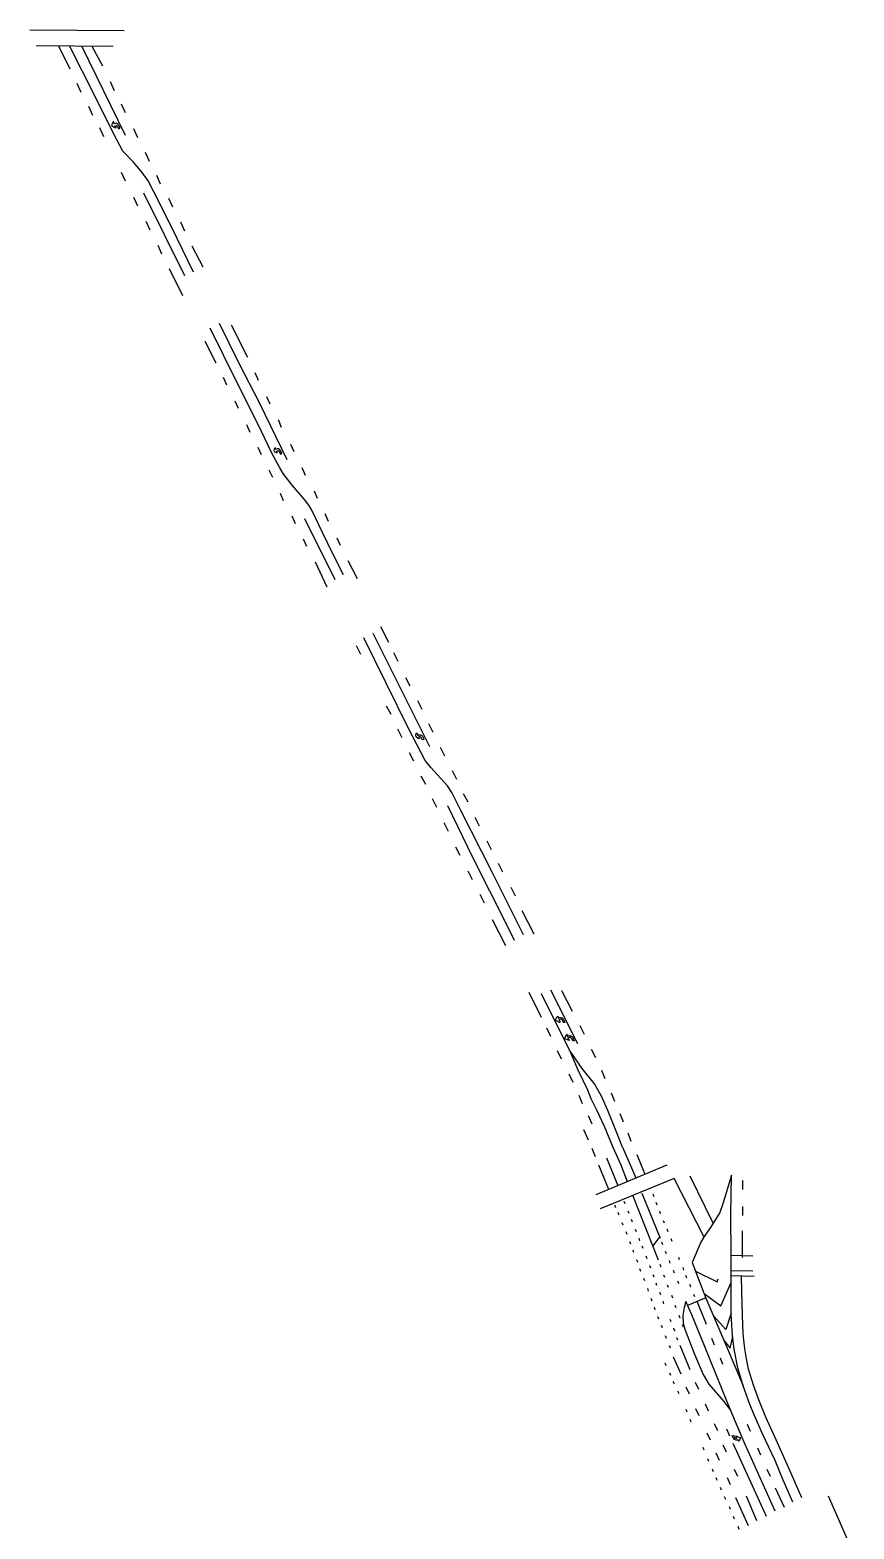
# Model space of a CAD drawing. Extents: x 6448775 to 6456929, y 1869110 to 1876805.
# Drawn here: x 6451612 to 6452424, y 1874486 to 1875964 of the extents above; entities that cross this region are included whole.
import ezdxf

# ---------------------------------------------------------------- set-up
doc = ezdxf.new("R2010")
doc.units = 0
doc.header["$LTSCALE"] = 100
doc.header["$MEASUREMENT"] = 0
doc.layers.add('UrbanGeometry', color=1, linetype='Continuous', lineweight=25)

msp = doc.modelspace()

# ---------------------------------------------------------------- linework, layer by layer
at = {"layer": 'UrbanGeometry'}
for points in [[(6451704.5, 1875963.1), (6451611.5, 1875964)], [(6451617.6, 1875948.7), (6451693.7, 1875948)], [(6451639.8, 1875948.5), (6451650.7, 1875925.8)], [(6451772.9, 1875725.3), (6451751.6, 1875769.2), (6451733.8, 1875804.6), (6451728.1, 1875815.5), (6451722.3, 1875823.7), (6451713.6, 1875833.7), (6451703.2, 1875844.6), (6451694.6, 1875860.8), (6451675.9, 1875898.4), (6451650.6, 1875948.4)], [(6451662.3, 1875948.3), (6451705.3, 1875860.4)], [(6451672.5, 1875948.2), (6451683.1, 1875928.6)], [(6451657.7, 1875911.5), (6451661.6, 1875902.8)], [(6451690.5, 1875913.2), (6451694.5, 1875904.5)], [(6451669.2, 1875888.9), (6451673.2, 1875880.2)], [(6451701.6, 1875891.3), (6451705.5, 1875882.6)], [(6451680.1, 1875867.8), (6451684, 1875859.1)], [(6451713.6, 1875866.9), (6451717.5, 1875858.2)], [(6451725.3, 1875843.5), (6451729.2, 1875834.8)], [(6451701.4, 1875823.9), (6451705.3, 1875815.2)], [(6451736.2, 1875821.1), (6451740.1, 1875812.4)], [(6451713.8, 1875799.4), (6451717.7, 1875790.7)], [(6451764.2, 1875721.8), (6451723.8, 1875803.1)], [(6451748.1, 1875798.3), (6451752.1, 1875789.6)], [(6451725.8, 1875775.7), (6451729.7, 1875767)], [(6451759.9, 1875774.8), (6451763.8, 1875766.1)], [(6451737.5, 1875752), (6451741.4, 1875743.3)], [(6451771.2, 1875751.4), (6451782.1, 1875730.7)], [(6451748.8, 1875729.1), (6451761.9, 1875702.3)], [(6451920.7, 1875427), (6451910, 1875448.5), (6451900.2, 1875468.7), (6451889.4, 1875490.9), (6451886.5, 1875495.6), (6451882.4, 1875501.1), (6451870, 1875515.4), (6451861.3, 1875526.9), (6451858, 1875532.5), (6451850.2, 1875546.9), (6451836.7, 1875575.1), (6451815.2, 1875617.5), (6451789.3, 1875670.1)], [(6451798, 1875675.1), (6451817.3, 1875636.3), (6451837.8, 1875596.1), (6451864.8, 1875540.8)], [(6451809.9, 1875673.4), (6451826, 1875641.5)], [(6451784.1, 1875657.4), (6451794.7, 1875636.1)], [(6451805.6, 1875614), (6451802.4, 1875621.4)], [(6451836.9, 1875618.6), (6451833.7, 1875626)], [(6451817.1, 1875590.8), (6451813.9, 1875598.2)], [(6451848.4, 1875595.1), (6451845.2, 1875602.5)], [(6451859.7, 1875572.3), (6451856.5, 1875579.7)], [(6451828.7, 1875567.3), (6451825.4, 1875574.7)], [(6451840, 1875545.2), (6451836.7, 1875552.5)], [(6451872.1, 1875548.2), (6451868.9, 1875555.6)], [(6451883.3, 1875525), (6451880, 1875532.4)], [(6451850.9, 1875522.8), (6451847.6, 1875530.2)], [(6451861.7, 1875499.8), (6451858.5, 1875507.2)], [(6451895.2, 1875502.2), (6451892, 1875509.6)], [(6451873.3, 1875477.4), (6451870, 1875484.8)], [(6451882.4, 1875482.4), (6451912.2, 1875422.4)], [(6451905.9, 1875479.6), (6451902.6, 1875487)], [(6451884.6, 1875454.8), (6451881.3, 1875462.2)], [(6451917.8, 1875455.9), (6451914.6, 1875463.3)], [(6451904.6, 1875414.9), (6451893, 1875439.4)], [(6451934.6, 1875422.9), (6451925.2, 1875440.7)], [(6451949.6, 1875369.4), (6452005.5, 1875257.8)], [(6451957.4, 1875376.2), (6451965.1, 1875360.7)], [(6451937.9, 1875348.5), (6451933.6, 1875356.9)], [(6452098.2, 1875072.1), (6452067.3, 1875133.9), (6452036.6, 1875194.7), (6452027.7, 1875212.3), (6452023.4, 1875219), (6452006.9, 1875237.2), (6452001.4, 1875243.9), (6451984.8, 1875275.7), (6451940.7, 1875365)], [(6451974.6, 1875341.5), (6451970.3, 1875350)], [(6451986.6, 1875317.2), (6451982.3, 1875325.6)], [(6451967.7, 1875289.2), (6451963.3, 1875297.6)], [(6451998.3, 1875294.4), (6451994, 1875302.8)], [(6451978.6, 1875266.4), (6451974.3, 1875274.9)], [(6452009.2, 1875271.6), (6452004.9, 1875280.1)], [(6451990.1, 1875243.2), (6451985.8, 1875251.7)], [(6452020.8, 1875248.4), (6452016.4, 1875256.9)], [(6452001.9, 1875220.2), (6451997.5, 1875228.6)], [(6452032.5, 1875225.4), (6452028.1, 1875233.9)], [(6452043.6, 1875202.8), (6452039.2, 1875211.3)], [(6452012.9, 1875197.6), (6452008.6, 1875206.1)], [(6452023.2, 1875199.8), (6452048.1, 1875148.8), (6452081.4, 1875082.5), (6452089.1, 1875066.9)], [(6452024.2, 1875174.1), (6452019.9, 1875182.6)], [(6452054.9, 1875179.3), (6452050.5, 1875187.8)], [(6452066.8, 1875156.1), (6452062.5, 1875164.6)], [(6452035.8, 1875150.2), (6452031.4, 1875158.7)], [(6452048.1, 1875126.4), (6452043.8, 1875134.8)], [(6452077.9, 1875134), (6452073.6, 1875142.4)], [(6452090.3, 1875110.3), (6452086, 1875118.8)], [(6452059.9, 1875103.3), (6452055.5, 1875111.8)], [(6452108.8, 1875072.9), (6452097, 1875095.9)], [(6452080.7, 1875061.4), (6452067.8, 1875087)], [(6452103.5, 1875015.5), (6452115.8, 1874991)], [(6452124.9, 1875017.9), (6452151.5, 1874965.1)], [(6452135.9, 1875017.4), (6452146.4, 1874996.8)], [(6452196, 1874862.8), (6452189.7, 1874878.7), (6452181.3, 1874898.9), (6452175.2, 1874913), (6452168.2, 1874925.3), (6452156, 1874940.4), (6452143.5, 1874958.6), (6452116, 1875013.9)], [(6452120.9, 1874980.5), (6452124.9, 1874972.2)], [(6452153.9, 1874982.7), (6452158, 1874974.4)], [(6452131.5, 1874958), (6452135.5, 1874949.8)], [(6452143.5, 1874958.6), (6452152, 1874939.1), (6452161.3, 1874919.5), (6452164.6, 1874911)], [(6452165.1, 1874959.4), (6452169.2, 1874951.1)], [(6452142.9, 1874935.2), (6452147, 1874926.9)], [(6452175.2, 1874938.8), (6452178.5, 1874930.7)], [(6452152.9, 1874914), (6452156.1, 1874905.9)], [(6452184.8, 1874916.4), (6452188, 1874908.3)], [(6452164.6, 1874911), (6452170.3, 1874899.8), (6452177.9, 1874883.5), (6452186.3, 1874862.8), (6452194.1, 1874845.4), (6452200.5, 1874829.1)], [(6452162.2, 1874894.1), (6452165.5, 1874886)], [(6452193.3, 1874896.1), (6452196.6, 1874888)], [(6452157.5, 1874880.4), (6452162, 1874870.2)], [(6452201, 1874877), (6452204.2, 1874868.9)], [(6452165.5, 1874861.9), (6452168.8, 1874853.8)], [(6452180.1, 1874852.3), (6452191.2, 1874825.2)], [(6452196, 1874862.8), (6452208.9, 1874832.6)], [(6452210, 1874855.8), (6452217.9, 1874836.4)], [(6452169.8, 1874816.2), (6452239.8, 1874845.5)], [(6452172.3, 1874845.6), (6452182.2, 1874821.4)], [(6452276, 1874774.7), (6452247, 1874832.1), (6452173.9, 1874802)], [(6452262.4, 1874834.5), (6452284.9, 1874788.3)], [(6452363.9, 1874513), (6452359.3, 1874523.5), (6452354.2, 1874534.6), (6452346.3, 1874553.9), (6452334.1, 1874580.3), (6452326.7, 1874596.7), (6452321.6, 1874609.2), (6452314.8, 1874627.6), (6452309.7, 1874645.5), (6452306, 1874663.9), (6452304.5, 1874677.2), (6452303.1, 1874698.2), (6452303.1, 1874726.6), (6452303.1, 1874756.4), (6452302.8, 1874796.6), (6452303.4, 1874835.2), (6452298.3, 1874817.9), (6452294.9, 1874807.1), (6452291.8, 1874798.6), (6452282.7, 1874783.6), (6452276.4, 1874774.8), (6452273, 1874769.1), (6452264.5, 1874749.3), (6452278.1, 1874714.1), (6452296.9, 1874670.3), (6452314.8, 1874627.6)], [(6452314.3, 1874830), (6452314.1, 1874821)], [(6452198.5, 1874806.9), (6452197.6, 1874809.4)], [(6452231.4, 1874751.5), (6452206.3, 1874814.5)], [(6452214.9, 1874817.6), (6452233.2, 1874773.1)], [(6452227, 1874814), (6452226.1, 1874816.5)], [(6452230.1, 1874805.8), (6452229.2, 1874808.3)], [(6452189.3, 1874803.1), (6452188.4, 1874805.6)], [(6452192.5, 1874796), (6452191.5, 1874798.5)], [(6452202.4, 1874797.4), (6452201.5, 1874799.9)], [(6452233.5, 1874797.2), (6452232.6, 1874799.7)], [(6452314.3, 1874804.5), (6452314.1, 1874795.5)], [(6452196.7, 1874785.9), (6452195.7, 1874788.4)], [(6452200.4, 1874776.9), (6452199.5, 1874779.3)], [(6452205.8, 1874789), (6452204.9, 1874791.5)], [(6452209.7, 1874779.3), (6452208.8, 1874781.8)], [(6452237.4, 1874787.9), (6452236.5, 1874790.4)], [(6452241, 1874779.5), (6452240.1, 1874782)], [(6452313.9, 1874780.3), (6452313.9, 1874754.2)], [(6452204, 1874767.2), (6452203, 1874769.7)], [(6452213.1, 1874770.6), (6452212.2, 1874773.1)], [(6452216.3, 1874762.9), (6452215.3, 1874765.4)], [(6452232.6, 1874774.7), (6452225.8, 1874765.5)], [(6452235.6, 1874766.6), (6452234.6, 1874769.1)], [(6452244.9, 1874770), (6452244, 1874772.5)], [(6452207.2, 1874759), (6452206.3, 1874761.5)], [(6452211, 1874749.2), (6452210, 1874751.7)], [(6452220.3, 1874752.9), (6452219.4, 1874755.4)], [(6452239.3, 1874757.7), (6452238.4, 1874760.2)], [(6452243, 1874748.6), (6452242.1, 1874751.1)], [(6452252.2, 1874751.7), (6452251.3, 1874754.2)], [(6452324.5, 1874755.4), (6452303.1, 1874756)], [(6452214.1, 1874740.4), (6452213.1, 1874742.8)], [(6452223.7, 1874743.5), (6452222.8, 1874745.9)], [(6452227, 1874734.6), (6452226.1, 1874737.1)], [(6452234, 1874744.7), (6452233.1, 1874747.2)], [(6452237.7, 1874734.3), (6452236.8, 1874736.8)], [(6452247.1, 1874738.8), (6452246.1, 1874741.3)], [(6452256.5, 1874741.8), (6452255.6, 1874744.2)], [(6452259.3, 1874733.8), (6452258.4, 1874736.3)], [(6452267.8, 1874740.8), (6452289.2, 1874730), (6452290.4, 1874733)], [(6452324.5, 1874740.5), (6452303.1, 1874741.1)], [(6452325.6, 1874735.4), (6452303.1, 1874736)], [(6452372.8, 1874517.2), (6452361.1, 1874543.6), (6452347.5, 1874574.3), (6452337.4, 1874596.7), (6452330.5, 1874613.9), (6452325.2, 1874628.2), (6452320.3, 1874644.2), (6452318.3, 1874654.1), (6452316.4, 1874664), (6452315, 1874678.8), (6452314.1, 1874697.1), (6452313.7, 1874720.9), (6452313.4, 1874735.8)], [(6452218, 1874731), (6452217, 1874733.5)], [(6452221.7, 1874721.1), (6452220.8, 1874723.6)], [(6452229.9, 1874726.4), (6452229, 1874728.8)], [(6452233.7, 1874717.2), (6452232.7, 1874719.7)], [(6452241.3, 1874724.5), (6452240.4, 1874727)], [(6452251.4, 1874728.2), (6452250.5, 1874730.7)], [(6452263.2, 1874725), (6452262.3, 1874727.4)], [(6452276.4, 1874718.5), (6452292.8, 1874706.6), (6452303.1, 1874729.5)], [(6452225.1, 1874711.1), (6452224.2, 1874713.6)], [(6452228.2, 1874702.7), (6452227.3, 1874705.2)], [(6452236.8, 1874708.6), (6452235.9, 1874711.1)], [(6452245.5, 1874714.1), (6452244.6, 1874716.6)], [(6452248.9, 1874704.4), (6452248, 1874706.9)], [(6452346.4, 1874504.2), (6452316.8, 1874569.8), (6452302.7, 1874603), (6452293.6, 1874625.6), (6452276.9, 1874667), (6452264.2, 1874697.6), (6452258.3, 1874710.7), (6452256.8, 1874704.8), (6452255.5, 1874697.1), (6452255.7, 1874689.3), (6452257.3, 1874683.4), (6452266.8, 1874659), (6452275.3, 1874638.9), (6452281, 1874629.4), (6452295.7, 1874612.2), (6452302.7, 1874603)], [(6452278.1, 1874714.3), (6452260.1, 1874706.7)], [(6452267.3, 1874715.3), (6452266.4, 1874717.8)], [(6452269.4, 1874710.5), (6452278.5, 1874688.3)], [(6452231.8, 1874693.2), (6452230.9, 1874695.7)], [(6452243.8, 1874690.6), (6452242.9, 1874693.1)], [(6452252.8, 1874694.3), (6452251.9, 1874696.8)], [(6452303.1, 1874699.1), (6452297.8, 1874683.2), (6452285.4, 1874697)], [(6452235.2, 1874684.7), (6452234.3, 1874687.2)], [(6452239.3, 1874674.3), (6452238.3, 1874676.8)], [(6452247.7, 1874681.6), (6452246.3, 1874684.5)], [(6452250.6, 1874672.7), (6452249.5, 1874675)], [(6452256.1, 1874685.3), (6452255.1, 1874687.8)], [(6452296.1, 1874672.1), (6452302.2, 1874664.8), (6452304.6, 1874676.2)], [(6452243.2, 1874664.6), (6452242.2, 1874667.1)], [(6452252.3, 1874667.7), (6452262.4, 1874643.8)], [(6452283.8, 1874674.6), (6452286.4, 1874668.2)], [(6452237.7, 1874650.2), (6452238.8, 1874647.6)], [(6452245.8, 1874656.3), (6452253.4, 1874639.4)], [(6452292.1, 1874655.3), (6452294.6, 1874648.9)], [(6452242.2, 1874640.6), (6452243.3, 1874638)], [(6452245.7, 1874632.2), (6452246.8, 1874629.6)], [(6452271.2, 1874623.9), (6452268, 1874630.9)], [(6452250.3, 1874622.6), (6452251.3, 1874620)], [(6452261.9, 1874619.5), (6452258.8, 1874626.4)], [(6452258.2, 1874604.5), (6452259.2, 1874601.9)], [(6452271.5, 1874598.2), (6452268.3, 1874605.1)], [(6452280.8, 1874602.6), (6452277.6, 1874609.5)], [(6452262.4, 1874594.9), (6452263.4, 1874592.3)], [(6452289.8, 1874583.2), (6452286.7, 1874590.2)], [(6452322.3, 1874582.6), (6452319.1, 1874589.5)], [(6452282.7, 1874574.2), (6452279.5, 1874581.1)], [(6452301.9, 1874577.9), (6452298.7, 1874584.9)], [(6452275, 1874567.1), (6452276, 1874564.4)], [(6452291.5, 1874554.1), (6452288.4, 1874561.1)], [(6452298.5, 1874562.4), (6452295.3, 1874569.3)], [(6452304.8, 1874571.2), (6452337.5, 1874499)], [(6452332.4, 1874559.2), (6452329.3, 1874566.2)], [(6452279.7, 1874556.1), (6452280.7, 1874553.5)], [(6452284.2, 1874545.9), (6452285.3, 1874543.3)], [(6452309.7, 1874538.1), (6452306.5, 1874545.1)], [(6452341.9, 1874538.4), (6452338.7, 1874545.3)], [(6452287.9, 1874537.2), (6452289, 1874534.6)], [(6452292.3, 1874527.6), (6452293.3, 1874525)], [(6452302.5, 1874529.9), (6452299.3, 1874536.9)], [(6452296.3, 1874518.5), (6452297.4, 1874515.9)], [(6452307.3, 1874517.5), (6452320, 1874489.9)], [(6452317.9, 1874519.2), (6452328.2, 1874495)], [(6452355.7, 1874507.8), (6452346.9, 1874526.6)], [(6452424.2, 1874462.2), (6452398.9, 1874518.8)], [(6452301, 1874508.6), (6452302.1, 1874506)], [(6452305, 1874499.2), (6452306.1, 1874496.6)], [(6452309.6, 1874489.2), (6452310.6, 1874486.5)]]:
    msp.add_lwpolyline(points, dxfattribs=at)
for points in [[(6451699, 1875866.6), (6451700.4, 1875867.3), (6451699, 1875870.1), (6451697.8, 1875871.4), (6451696.4, 1875872.1), (6451694.5, 1875871.7), (6451694, 1875874.2), (6451691.9, 1875870.3), (6451692.6, 1875869.4), (6451695.7, 1875867.6), (6451696.5, 1875867.9), (6451695, 1875869.6), (6451696.1, 1875870), (6451696.8, 1875869.7), (6451697.7, 1875869), (6451698.1, 1875868.2)], [(6451858.4, 1875545.9), (6451860, 1875547), (6451859, 1875548.8), (6451857.7, 1875550.5), (6451856.5, 1875551.1), (6451855.3, 1875551.1), (6451853.8, 1875550.5), (6451853.8, 1875552.3), (6451852.7, 1875551.6), (6451851.9, 1875549.7), (6451852.3, 1875548.6), (6451855.4, 1875547.1), (6451854.9, 1875549), (6451855.9, 1875549.4), (6451856.8, 1875548.8), (6451857.4, 1875548.4), (6451858.1, 1875547.4)], [(6451998.3, 1875264.4), (6451997.4, 1875266.6), (6451996.8, 1875267.1), (6451996.2, 1875267.5), (6451995.5, 1875267.4), (6451994.6, 1875267.1), (6451995.5, 1875265.5), (6451994.5, 1875265.7), (6451992.4, 1875267.2), (6451992, 1875268), (6451992.5, 1875270.9), (6451993.4, 1875270.9), (6451994.2, 1875268.8), (6451995.3, 1875269.3), (6451996.6, 1875269.4), (6451997.6, 1875268.9), (6451998.6, 1875267.9), (6451999.5, 1875266), (6452000, 1875264.8)], [(6452137.8, 1874985.7), (6452137.1, 1874987.2), (6452136.4, 1874988.3), (6452135.3, 1874988.9), (6452134.2, 1874988.7), (6452133, 1874988), (6452134.6, 1874986.4), (6452133.9, 1874985.9), (6452130.3, 1874987.7), (6452130.3, 1874988.9), (6452131.6, 1874991.7), (6452132.5, 1874991.7), (6452132.4, 1874989.9), (6452134, 1874990.6), (6452135.2, 1874990.7), (6452136.4, 1874990.3), (6452137.5, 1874989.4), (6452138.1, 1874988.1), (6452139, 1874985.6)], [(6452146.8, 1874967.8), (6452146.2, 1874969.3), (6452145.4, 1874970.4), (6452144.3, 1874971), (6452143.2, 1874970.9), (6452142.1, 1874970.1), (6452143.6, 1874968.5), (6452142.9, 1874968), (6452139.4, 1874969.8), (6452139.4, 1874971), (6452140.6, 1874973.8), (6452141.5, 1874973.8), (6452141.4, 1874972), (6452143, 1874972.7), (6452144.2, 1874972.8), (6452145.4, 1874972.4), (6452146.5, 1874971.5), (6452147.1, 1874970.2), (6452148.1, 1874967.7)], [(6452305.3, 1874579), (6452306.5, 1874576.5), (6452307.4, 1874576.1), (6452308.5, 1874576), (6452308.8, 1874576.2), (6452307.6, 1874578.4), (6452312.2, 1874576.5), (6452310.7, 1874572.6), (6452309.8, 1874574.6), (6452308.9, 1874574.2), (6452308, 1874574.1), (6452307.1, 1874574.3), (6452305.8, 1874574.9), (6452303.9, 1874578.3)]]:
    msp.add_lwpolyline(points, close=True, dxfattribs=at)

doc.saveas('drawing.dxf')
